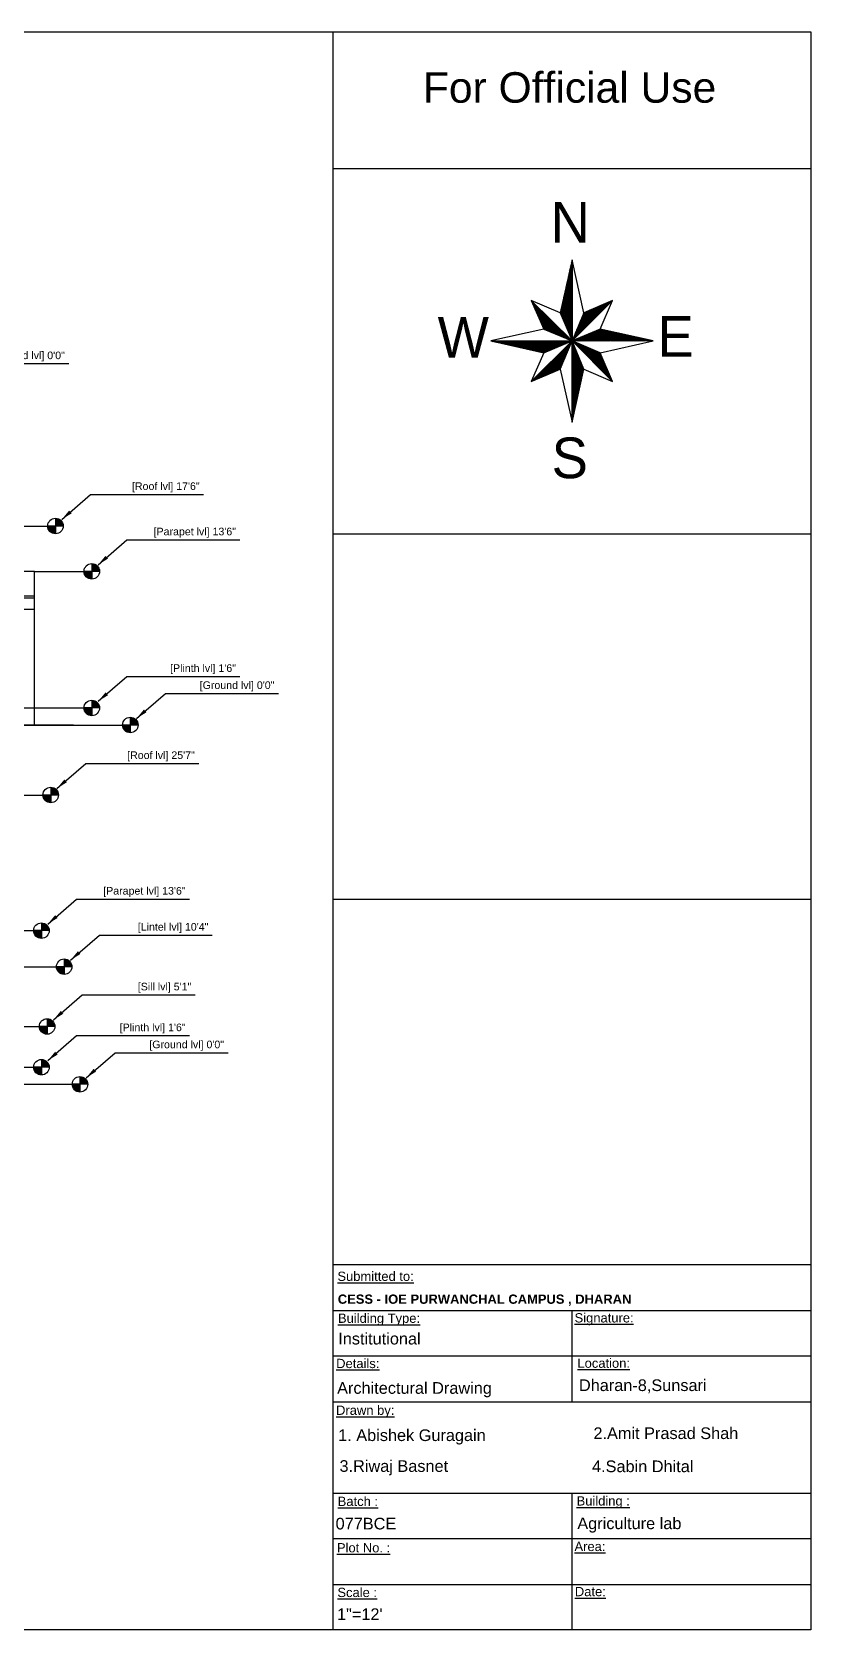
# Model space of a CAD drawing. Header units: inches. Extents: x -6800 to 96653, y -25814 to 17379.
# Drawn here: x 78272 to 79093, y -6920 to -5235 of the extents above; entities that cross this region are included whole.
import ezdxf

# ---------------------------------------------------------------- set-up
doc = ezdxf.new("R2010")
doc.units = ezdxf.units.IN
doc.header["$MEASUREMENT"] = 0
doc.layers.add('0 @ 1', color=7, linetype='Continuous')
for name, color, linetype, lineweight in [('Column', 101, 'Continuous', 30), ('ele front', 30, 'Continuous', 30), ('Ground level', 210, 'Continuous', 35), ('Page Format', 7, 'Continuous', 25)]:
    doc.layers.add(name, color=color, linetype=linetype, lineweight=lineweight)
doc.styles.add('GOTHICE', font='gothice')
doc.styles.get("Standard").update_dxf_attribs({"font": 'arial.ttf'})
doc.dimstyles.get("Standard").update_dxf_attribs({"dimtxt": 7, "dimasz": 4, "dimexe": 2, "dimexo": 2, "dimgap": 2, "dimtad": 1, "dimdec": 0, "dimzin": 0, "dimdsep": 46, "dimlunit": 4, "dimtxsty": 'Standard', "dimblk": 'ARCHTICK', "dimcen": 0.25, "dimclrd": 256, "dimclre": 256, "dimclrt": 256, "dimadec": 0, "dimazin": 0, "dimtfac": 1, "dimtdec": 0, "dimtofl": 0, "dimtmove": 0, "dimatfit": 3, "dimfxl": 1, "dimfxlon": 1, "dimtolj": 1, "dimtzin": 0, "dimlwd": -1, "dimlwe": -1, "dimarcsym": 1})

# ---------------------------------------------------------------- blocks, each defined once
blk = doc.blocks.new('*X360')
at = {"color": 0}
for p, q in [((15.32, 10.228), (16.001, 10.909)), ((15.332, 10.259), (15.97, 10.896)), ((15.345, 10.289), (15.939, 10.883)), ((15.357, 10.319), (15.908, 10.87)), ((15.37, 10.349), (15.877, 10.857)), ((15.382, 10.379), (15.846, 10.843)), ((15.395, 10.409), (15.815, 10.83)), ((15.407, 10.44), (15.784, 10.817)), ((15.42, 10.47), (15.754, 10.804)), ((15.432, 10.5), (15.723, 10.791)), ((15.445, 10.53), (15.692, 10.777)), ((15.457, 10.56), (15.661, 10.764)), ((15.47, 10.591), (15.63, 10.751)), ((15.482, 10.621), (15.599, 10.738)), ((15.495, 10.651), (15.568, 10.725)), ((15.507, 10.681), (15.537, 10.711))]:
    blk.add_line(p, q, dxfattribs=at)
blk = doc.blocks.new('*X359')
at = {"color": 0}
for p, q in [((15.325, 10.217), (15.333, 10.224)), ((15.343, 10.217), (15.363, 10.237)), ((15.361, 10.217), (15.393, 10.249)), ((15.378, 10.217), (15.424, 10.262)), ((15.396, 10.217), (15.454, 10.274)), ((15.414, 10.217), (15.484, 10.287)), ((15.432, 10.217), (15.514, 10.299)), ((15.449, 10.217), (15.544, 10.312)), ((15.467, 10.217), (15.574, 10.324)), ((15.485, 10.217), (15.605, 10.337)), ((15.502, 10.217), (15.635, 10.349)), ((15.52, 10.217), (15.665, 10.362)), ((15.538, 10.217), (15.695, 10.374)), ((15.555, 10.217), (15.725, 10.387)), ((15.573, 10.217), (15.756, 10.399)), ((15.591, 10.217), (15.786, 10.412)), ((15.608, 10.217), (15.808, 10.416)), ((15.626, 10.217), (15.822, 10.413)), ((15.644, 10.217), (15.837, 10.41)), ((15.661, 10.217), (15.851, 10.406)), ((15.679, 10.217), (15.866, 10.403)), ((15.697, 10.217), (15.88, 10.4)), ((15.714, 10.217), (15.895, 10.397)), ((15.732, 10.217), (15.909, 10.394)), ((15.75, 10.217), (15.924, 10.39)), ((15.767, 10.217), (15.938, 10.387)), ((15.785, 10.217), (15.952, 10.384)), ((15.803, 10.217), (15.967, 10.381)), ((15.82, 10.217), (15.981, 10.378)), ((15.838, 10.217), (15.996, 10.374)), ((15.856, 10.217), (16.01, 10.371)), ((15.873, 10.217), (16.025, 10.368)), ((15.891, 10.217), (16.039, 10.365)), ((15.909, 10.217), (16.054, 10.362)), ((15.926, 10.217), (16.068, 10.358)), ((15.944, 10.217), (16.083, 10.355)), ((15.962, 10.217), (16.097, 10.352)), ((15.98, 10.217), (16.112, 10.349)), ((15.997, 10.217), (16.126, 10.346)), ((16.015, 10.217), (16.141, 10.342)), ((16.033, 10.217), (16.155, 10.339)), ((16.05, 10.217), (16.17, 10.336)), ((16.068, 10.217), (16.184, 10.333)), ((16.086, 10.217), (16.198, 10.329)), ((16.103, 10.217), (16.213, 10.326)), ((16.121, 10.217), (16.227, 10.323)), ((16.139, 10.217), (16.242, 10.32)), ((16.156, 10.217), (16.256, 10.317)), ((16.174, 10.217), (16.271, 10.313)), ((16.192, 10.217), (16.285, 10.31)), ((16.209, 10.217), (16.3, 10.307)), ((16.227, 10.217), (16.314, 10.304)), ((16.245, 10.217), (16.329, 10.301)), ((16.262, 10.217), (16.343, 10.297)), ((16.28, 10.217), (16.358, 10.294)), ((16.298, 10.217), (16.372, 10.291)), ((16.315, 10.217), (16.387, 10.288)), ((16.333, 10.217), (16.401, 10.285)), ((16.351, 10.217), (16.415, 10.281)), ((16.368, 10.217), (16.43, 10.278)), ((16.386, 10.217), (16.444, 10.275)), ((16.404, 10.217), (16.459, 10.272)), ((16.421, 10.217), (16.473, 10.269)), ((16.439, 10.217), (16.488, 10.265)), ((16.457, 10.217), (16.502, 10.262)), ((16.474, 10.217), (16.517, 10.259)), ((16.492, 10.217), (16.531, 10.256)), ((16.51, 10.217), (16.546, 10.252)), ((16.528, 10.217), (16.56, 10.249)), ((16.545, 10.217), (16.575, 10.246)), ((16.563, 10.217), (16.589, 10.243)), ((16.581, 10.217), (16.604, 10.24)), ((16.598, 10.217), (16.618, 10.236)), ((16.616, 10.217), (16.633, 10.233)), ((16.634, 10.217), (16.647, 10.23)), ((16.651, 10.217), (16.661, 10.227)), ((16.669, 10.217), (16.676, 10.224)), ((16.687, 10.217), (16.69, 10.22)), ((16.704, 10.217), (16.705, 10.217))]:
    blk.add_line(p, q, dxfattribs=at)
blk = doc.blocks.new('*X358')
at = {"color": 0}
for p, q in [((15.32, 10.211), (15.322, 10.213)), ((15.329, 10.202), (15.335, 10.208)), ((15.338, 10.194), (15.347, 10.203)), ((15.347, 10.185), (15.36, 10.198)), ((15.355, 10.176), (15.372, 10.193)), ((15.364, 10.167), (15.385, 10.188)), ((15.373, 10.158), (15.397, 10.182)), ((15.382, 10.149), (15.41, 10.177)), ((15.391, 10.141), (15.422, 10.172)), ((15.4, 10.132), (15.435, 10.167)), ((15.408, 10.123), (15.447, 10.162)), ((15.417, 10.114), (15.46, 10.156)), ((15.426, 10.105), (15.472, 10.151)), ((15.435, 10.096), (15.485, 10.146)), ((15.444, 10.087), (15.497, 10.141)), ((15.453, 10.079), (15.51, 10.136)), ((15.461, 10.07), (15.522, 10.131)), ((15.47, 10.061), (15.535, 10.125)), ((15.479, 10.052), (15.547, 10.12)), ((15.488, 10.043), (15.56, 10.115)), ((15.497, 10.034), (15.572, 10.11)), ((15.506, 10.026), (15.585, 10.105)), ((15.515, 10.017), (15.597, 10.1)), ((15.523, 10.008), (15.61, 10.094)), ((15.532, 9.999), (15.622, 10.089)), ((15.541, 9.99), (15.635, 10.084)), ((15.55, 9.981), (15.647, 10.079)), ((15.559, 9.973), (15.66, 10.074)), ((15.568, 9.964), (15.672, 10.068)), ((15.576, 9.955), (15.685, 10.063)), ((15.585, 9.946), (15.697, 10.058)), ((15.594, 9.937), (15.71, 10.053)), ((15.603, 9.928), (15.722, 10.048)), ((15.612, 9.92), (15.735, 10.043)), ((15.621, 9.911), (15.747, 10.037)), ((15.629, 9.902), (15.76, 10.032)), ((15.638, 9.893), (15.772, 10.027)), ((15.647, 9.884), (15.785, 10.022)), ((15.656, 9.875), (15.797, 10.017)), ((15.665, 9.867), (15.804, 10.006)), ((15.674, 9.858), (15.81, 9.994)), ((15.682, 9.849), (15.815, 9.981)), ((15.691, 9.84), (15.82, 9.969)), ((15.7, 9.831), (15.826, 9.957)), ((15.709, 9.822), (15.831, 9.944)), ((15.718, 9.813), (15.836, 9.932)), ((15.727, 9.805), (15.841, 9.919)), ((15.735, 9.796), (15.847, 9.907)), ((15.744, 9.787), (15.852, 9.895)), ((15.753, 9.778), (15.857, 9.882)), ((15.762, 9.769), (15.863, 9.87)), ((15.771, 9.76), (15.868, 9.857)), ((15.78, 9.752), (15.873, 9.845)), ((15.789, 9.743), (15.878, 9.833)), ((15.797, 9.734), (15.884, 9.82)), ((15.806, 9.725), (15.889, 9.808)), ((15.815, 9.716), (15.894, 9.796)), ((15.824, 9.707), (15.9, 9.783)), ((15.833, 9.699), (15.905, 9.771)), ((15.842, 9.69), (15.91, 9.758)), ((15.85, 9.681), (15.916, 9.746)), ((15.859, 9.672), (15.921, 9.734)), ((15.868, 9.663), (15.926, 9.721)), ((15.877, 9.654), (15.931, 9.709)), ((15.886, 9.646), (15.937, 9.696)), ((15.895, 9.637), (15.942, 9.684)), ((15.903, 9.628), (15.947, 9.672)), ((15.912, 9.619), (15.953, 9.659)), ((15.921, 9.61), (15.958, 9.647)), ((15.93, 9.601), (15.963, 9.635)), ((15.939, 9.592), (15.968, 9.622)), ((15.948, 9.584), (15.974, 9.61)), ((15.956, 9.575), (15.979, 9.597)), ((15.965, 9.566), (15.984, 9.585)), ((15.974, 9.557), (15.99, 9.573)), ((15.983, 9.548), (15.995, 9.56)), ((15.992, 9.539), (16, 9.548)), ((16.001, 9.531), (16.006, 9.535)), ((16.009, 9.522), (16.011, 9.523))]:
    blk.add_line(p, q, dxfattribs=at)
blk = doc.blocks.new('*X357')
at = {"color": 0}
for p, q in [((15.315, 10.206), (15.318, 10.209)), ((15.315, 10.188), (15.323, 10.196)), ((15.315, 10.17), (15.328, 10.184)), ((15.315, 10.153), (15.333, 10.171)), ((15.315, 10.135), (15.339, 10.159)), ((15.315, 10.117), (15.344, 10.146)), ((15.315, 10.1), (15.349, 10.134)), ((15.315, 10.082), (15.354, 10.121)), ((15.315, 10.064), (15.359, 10.109)), ((15.315, 10.047), (15.364, 10.096)), ((15.315, 10.029), (15.37, 10.084)), ((15.315, 10.011), (15.375, 10.071)), ((15.315, 9.994), (15.38, 10.059)), ((15.315, 9.976), (15.385, 10.046)), ((15.315, 9.958), (15.39, 10.034)), ((15.315, 9.941), (15.395, 10.021)), ((15.315, 9.923), (15.401, 10.009)), ((15.315, 9.905), (15.406, 9.996)), ((15.315, 9.888), (15.411, 9.984)), ((15.315, 9.87), (15.416, 9.971)), ((15.315, 9.852), (15.421, 9.959)), ((15.315, 9.835), (15.427, 9.946)), ((15.315, 9.817), (15.432, 9.934)), ((15.315, 9.799), (15.437, 9.921)), ((15.315, 9.782), (15.442, 9.909)), ((15.315, 9.764), (15.447, 9.896)), ((15.315, 9.746), (15.452, 9.884)), ((15.315, 9.729), (15.458, 9.871)), ((15.315, 9.711), (15.463, 9.859)), ((15.315, 9.693), (15.468, 9.846)), ((15.315, 9.676), (15.473, 9.834)), ((15.315, 9.658), (15.478, 9.821)), ((15.315, 9.64), (15.484, 9.809)), ((15.315, 9.622), (15.489, 9.796)), ((15.315, 9.605), (15.494, 9.784)), ((15.315, 9.587), (15.499, 9.771)), ((15.315, 9.569), (15.504, 9.759)), ((15.315, 9.552), (15.509, 9.746)), ((15.315, 9.534), (15.515, 9.734)), ((15.315, 9.516), (15.512, 9.714)), ((15.315, 9.499), (15.507, 9.691)), ((15.315, 9.481), (15.502, 9.668)), ((15.315, 9.463), (15.497, 9.646)), ((15.315, 9.446), (15.492, 9.623)), ((15.315, 9.428), (15.487, 9.6)), ((15.315, 9.41), (15.482, 9.577)), ((15.315, 9.393), (15.477, 9.555)), ((15.315, 9.375), (15.472, 9.532)), ((15.315, 9.357), (15.467, 9.509)), ((15.315, 9.34), (15.462, 9.487)), ((15.315, 9.322), (15.457, 9.464)), ((15.315, 9.304), (15.452, 9.441)), ((15.315, 9.287), (15.447, 9.418)), ((15.315, 9.269), (15.442, 9.396)), ((15.315, 9.251), (15.436, 9.373)), ((15.315, 9.234), (15.431, 9.35)), ((15.315, 9.216), (15.426, 9.328)), ((15.315, 9.198), (15.421, 9.305)), ((15.315, 9.181), (15.416, 9.282)), ((15.315, 9.163), (15.411, 9.259)), ((15.315, 9.145), (15.406, 9.237)), ((15.315, 9.128), (15.401, 9.214)), ((15.315, 9.11), (15.396, 9.191)), ((15.315, 9.092), (15.391, 9.169)), ((15.315, 9.074), (15.386, 9.146)), ((15.315, 9.057), (15.381, 9.123)), ((15.315, 9.039), (15.376, 9.1)), ((15.315, 9.021), (15.371, 9.078)), ((15.315, 9.004), (15.366, 9.055)), ((15.315, 8.986), (15.361, 9.032)), ((15.315, 8.968), (15.356, 9.01)), ((15.315, 8.951), (15.351, 8.987)), ((15.315, 8.933), (15.346, 8.964)), ((15.315, 8.915), (15.341, 8.941)), ((15.315, 8.898), (15.336, 8.919)), ((15.315, 8.88), (15.331, 8.896)), ((15.315, 8.862), (15.326, 8.873)), ((15.315, 8.845), (15.321, 8.851)), ((15.315, 8.827), (15.316, 8.828))]:
    blk.add_line(p, q, dxfattribs=at)
blk = doc.blocks.new('*X356')
at = {"color": 0}
for p, q in [((14.635, 9.527), (15.307, 10.198)), ((14.666, 9.54), (15.295, 10.168)), ((14.697, 9.553), (15.282, 10.138)), ((14.728, 9.566), (15.27, 10.108)), ((14.759, 9.579), (15.257, 10.078)), ((14.79, 9.593), (15.245, 10.047)), ((14.821, 9.606), (15.232, 10.017)), ((14.852, 9.619), (15.22, 9.987)), ((14.882, 9.632), (15.207, 9.957)), ((14.913, 9.645), (15.195, 9.927)), ((14.944, 9.659), (15.182, 9.896)), ((14.975, 9.672), (15.17, 9.866)), ((15.006, 9.685), (15.157, 9.836)), ((15.037, 9.698), (15.145, 9.806)), ((15.068, 9.711), (15.132, 9.776)), ((15.099, 9.725), (15.12, 9.746))]:
    blk.add_line(p, q, dxfattribs=at)
blk = doc.blocks.new('*X355')
at = {"color": 0}
for p, q in [((13.928, 10.215), (13.929, 10.217)), ((13.942, 10.212), (13.947, 10.217)), ((13.957, 10.209), (13.964, 10.217)), ((13.971, 10.206), (13.982, 10.217)), ((13.985, 10.202), (14, 10.217)), ((14, 10.199), (14.017, 10.217)), ((14.014, 10.196), (14.035, 10.217)), ((14.029, 10.193), (14.053, 10.217)), ((14.043, 10.19), (14.07, 10.217)), ((14.058, 10.186), (14.088, 10.217)), ((14.072, 10.183), (14.106, 10.217)), ((14.087, 10.18), (14.123, 10.217)), ((14.101, 10.177), (14.141, 10.217)), ((14.116, 10.174), (14.159, 10.217)), ((14.13, 10.17), (14.176, 10.217)), ((14.145, 10.167), (14.194, 10.217)), ((14.159, 10.164), (14.212, 10.217)), ((14.174, 10.161), (14.229, 10.217)), ((14.188, 10.158), (14.247, 10.217)), ((14.203, 10.154), (14.265, 10.217)), ((14.217, 10.151), (14.282, 10.217)), ((14.231, 10.148), (14.3, 10.217)), ((14.246, 10.145), (14.318, 10.217)), ((14.26, 10.142), (14.335, 10.217)), ((14.275, 10.138), (14.353, 10.217)), ((14.289, 10.135), (14.371, 10.217)), ((14.304, 10.132), (14.389, 10.217)), ((14.318, 10.129), (14.406, 10.217)), ((14.333, 10.125), (14.424, 10.217)), ((14.347, 10.122), (14.442, 10.217)), ((14.362, 10.119), (14.459, 10.217)), ((14.376, 10.116), (14.477, 10.217)), ((14.391, 10.113), (14.495, 10.217)), ((14.405, 10.109), (14.512, 10.217)), ((14.42, 10.106), (14.53, 10.217)), ((14.434, 10.103), (14.548, 10.217)), ((14.449, 10.1), (14.565, 10.217)), ((14.463, 10.097), (14.583, 10.217)), ((14.477, 10.093), (14.601, 10.217)), ((14.492, 10.09), (14.618, 10.217)), ((14.506, 10.087), (14.636, 10.217)), ((14.521, 10.084), (14.654, 10.217)), ((14.535, 10.081), (14.671, 10.217)), ((14.55, 10.077), (14.689, 10.217)), ((14.564, 10.074), (14.707, 10.217)), ((14.579, 10.071), (14.724, 10.217)), ((14.593, 10.068), (14.742, 10.217)), ((14.608, 10.065), (14.76, 10.217)), ((14.622, 10.061), (14.777, 10.217)), ((14.637, 10.058), (14.795, 10.217)), ((14.651, 10.055), (14.813, 10.217)), ((14.666, 10.052), (14.83, 10.217)), ((14.68, 10.048), (14.848, 10.217)), ((14.694, 10.045), (14.866, 10.217)), ((14.709, 10.042), (14.883, 10.217)), ((14.723, 10.039), (14.901, 10.217)), ((14.738, 10.036), (14.919, 10.217)), ((14.752, 10.032), (14.937, 10.217)), ((14.767, 10.029), (14.954, 10.217)), ((14.781, 10.026), (14.972, 10.217)), ((14.796, 10.023), (14.99, 10.217)), ((14.81, 10.02), (15.007, 10.217)), ((14.825, 10.016), (15.025, 10.217)), ((14.85, 10.024), (15.043, 10.217)), ((14.88, 10.037), (15.06, 10.217)), ((14.911, 10.049), (15.078, 10.217)), ((14.941, 10.062), (15.096, 10.217)), ((14.971, 10.074), (15.113, 10.217)), ((15.001, 10.087), (15.131, 10.217)), ((15.031, 10.099), (15.149, 10.217)), ((15.061, 10.112), (15.166, 10.217)), ((15.092, 10.124), (15.184, 10.217)), ((15.122, 10.137), (15.202, 10.217)), ((15.152, 10.149), (15.219, 10.217)), ((15.182, 10.162), (15.237, 10.217)), ((15.212, 10.174), (15.255, 10.217)), ((15.243, 10.187), (15.272, 10.217)), ((15.273, 10.199), (15.29, 10.217)), ((15.303, 10.212), (15.308, 10.217))]:
    blk.add_line(p, q, dxfattribs=at)
blk = doc.blocks.new('*X354')
at = {"color": 0}
for p, q in [((14.62, 10.907), (14.622, 10.909)), ((14.625, 10.895), (14.631, 10.901)), ((14.63, 10.883), (14.639, 10.892)), ((14.636, 10.87), (14.648, 10.883)), ((14.641, 10.858), (14.657, 10.874)), ((14.646, 10.845), (14.666, 10.865)), ((14.651, 10.833), (14.675, 10.856)), ((14.657, 10.821), (14.684, 10.848)), ((14.662, 10.808), (14.693, 10.839)), ((14.667, 10.796), (14.701, 10.83)), ((14.673, 10.784), (14.71, 10.821)), ((14.678, 10.771), (14.719, 10.812)), ((14.683, 10.759), (14.728, 10.803)), ((14.689, 10.746), (14.737, 10.795)), ((14.694, 10.734), (14.746, 10.786)), ((14.699, 10.722), (14.754, 10.777)), ((14.704, 10.709), (14.763, 10.768)), ((14.71, 10.697), (14.772, 10.759)), ((14.715, 10.685), (14.781, 10.75)), ((14.72, 10.672), (14.79, 10.742)), ((14.726, 10.66), (14.799, 10.733)), ((14.731, 10.647), (14.807, 10.724)), ((14.736, 10.635), (14.816, 10.715)), ((14.741, 10.623), (14.825, 10.706)), ((14.747, 10.61), (14.834, 10.697)), ((14.752, 10.598), (14.843, 10.689)), ((14.757, 10.585), (14.852, 10.68)), ((14.763, 10.573), (14.86, 10.671)), ((14.768, 10.561), (14.869, 10.662)), ((14.773, 10.548), (14.878, 10.653)), ((14.779, 10.536), (14.887, 10.644)), ((14.784, 10.524), (14.896, 10.635)), ((14.789, 10.511), (14.905, 10.627)), ((14.794, 10.499), (14.913, 10.618)), ((14.8, 10.486), (14.922, 10.609)), ((14.805, 10.474), (14.931, 10.6)), ((14.81, 10.462), (14.94, 10.591)), ((14.816, 10.449), (14.949, 10.582)), ((14.821, 10.437), (14.958, 10.574)), ((14.826, 10.424), (14.967, 10.565)), ((14.835, 10.415), (14.975, 10.556)), ((14.847, 10.41), (14.984, 10.547)), ((14.86, 10.405), (14.993, 10.538)), ((14.872, 10.4), (15.002, 10.529)), ((14.885, 10.395), (15.011, 10.521)), ((14.897, 10.389), (15.02, 10.512)), ((14.91, 10.384), (15.028, 10.503)), ((14.922, 10.379), (15.037, 10.494)), ((14.935, 10.374), (15.046, 10.485)), ((14.947, 10.369), (15.055, 10.476)), ((14.96, 10.364), (15.064, 10.468)), ((14.972, 10.358), (15.073, 10.459)), ((14.985, 10.353), (15.081, 10.45)), ((14.997, 10.348), (15.09, 10.441)), ((15.01, 10.343), (15.099, 10.432)), ((15.022, 10.338), (15.108, 10.423)), ((15.035, 10.333), (15.117, 10.415)), ((15.047, 10.327), (15.126, 10.406)), ((15.06, 10.322), (15.134, 10.397)), ((15.072, 10.317), (15.143, 10.388)), ((15.085, 10.312), (15.152, 10.379)), ((15.097, 10.307), (15.161, 10.37)), ((15.11, 10.301), (15.17, 10.361)), ((15.122, 10.296), (15.179, 10.353)), ((15.135, 10.291), (15.187, 10.344)), ((15.147, 10.286), (15.196, 10.335)), ((15.16, 10.281), (15.205, 10.326)), ((15.172, 10.276), (15.214, 10.317)), ((15.185, 10.27), (15.223, 10.308)), ((15.197, 10.265), (15.232, 10.3)), ((15.21, 10.26), (15.241, 10.291)), ((15.222, 10.255), (15.249, 10.282)), ((15.235, 10.25), (15.258, 10.273)), ((15.247, 10.245), (15.267, 10.264)), ((15.26, 10.239), (15.276, 10.255)), ((15.272, 10.234), (15.285, 10.247)), ((15.285, 10.229), (15.294, 10.238)), ((15.297, 10.224), (15.302, 10.229)), ((15.31, 10.219), (15.311, 10.22))]:
    blk.add_line(p, q, dxfattribs=at)
blk = doc.blocks.new('*X353')
at = {"color": 0}
for p, q in [((15.298, 11.532), (15.315, 11.549)), ((15.303, 11.555), (15.315, 11.567)), ((15.308, 11.578), (15.315, 11.585)), ((15.313, 11.6), (15.315, 11.602)), ((15.217, 11.169), (15.315, 11.266)), ((15.222, 11.192), (15.315, 11.284)), ((15.227, 11.214), (15.315, 11.302)), ((15.232, 11.237), (15.315, 11.32)), ((15.237, 11.26), (15.315, 11.337)), ((15.242, 11.282), (15.315, 11.355)), ((15.247, 11.305), (15.315, 11.373)), ((15.252, 11.328), (15.315, 11.39)), ((15.257, 11.351), (15.315, 11.408)), ((15.262, 11.373), (15.315, 11.426)), ((15.267, 11.396), (15.315, 11.443)), ((15.272, 11.419), (15.315, 11.461)), ((15.277, 11.441), (15.315, 11.479)), ((15.282, 11.464), (15.315, 11.496)), ((15.287, 11.487), (15.315, 11.514)), ((15.293, 11.51), (15.315, 11.532)), ((15.136, 10.805), (15.315, 10.984)), ((15.141, 10.828), (15.315, 11.001)), ((15.146, 10.851), (15.315, 11.019)), ((15.152, 10.874), (15.315, 11.037)), ((15.157, 10.896), (15.315, 11.054)), ((15.162, 10.919), (15.315, 11.072)), ((15.167, 10.942), (15.315, 11.09)), ((15.172, 10.964), (15.315, 11.107)), ((15.177, 10.987), (15.315, 11.125)), ((15.182, 11.01), (15.315, 11.143)), ((15.187, 11.033), (15.315, 11.16)), ((15.192, 11.055), (15.315, 11.178)), ((15.197, 11.078), (15.315, 11.196)), ((15.202, 11.101), (15.315, 11.213)), ((15.207, 11.123), (15.315, 11.231)), ((15.212, 11.146), (15.315, 11.249)), ((15.116, 10.715), (15.315, 10.913)), ((15.116, 10.696), (15.315, 10.895)), ((15.121, 10.737), (15.315, 10.931)), ((15.121, 10.684), (15.315, 10.878)), ((15.126, 10.76), (15.315, 10.948)), ((15.126, 10.671), (15.315, 10.86)), ((15.131, 10.783), (15.315, 10.966)), ((15.131, 10.659), (15.315, 10.842)), ((15.137, 10.646), (15.315, 10.825)), ((15.142, 10.634), (15.315, 10.807)), ((15.147, 10.621), (15.315, 10.789)), ((15.152, 10.609), (15.315, 10.772)), ((15.157, 10.596), (15.315, 10.754)), ((15.163, 10.584), (15.315, 10.736)), ((15.168, 10.571), (15.315, 10.718)), ((15.173, 10.559), (15.315, 10.701)), ((15.178, 10.546), (15.315, 10.683)), ((15.183, 10.534), (15.315, 10.665)), ((15.188, 10.521), (15.315, 10.648)), ((15.194, 10.509), (15.315, 10.63)), ((15.199, 10.496), (15.315, 10.612)), ((15.204, 10.484), (15.315, 10.595)), ((15.209, 10.471), (15.315, 10.577)), ((15.214, 10.459), (15.315, 10.559)), ((15.219, 10.446), (15.315, 10.542)), ((15.225, 10.434), (15.315, 10.524)), ((15.23, 10.421), (15.315, 10.506)), ((15.235, 10.409), (15.315, 10.489)), ((15.24, 10.396), (15.315, 10.471)), ((15.245, 10.384), (15.315, 10.453)), ((15.251, 10.371), (15.315, 10.436)), ((15.256, 10.359), (15.315, 10.418)), ((15.261, 10.346), (15.315, 10.4)), ((15.266, 10.334), (15.315, 10.383)), ((15.271, 10.321), (15.315, 10.365)), ((15.276, 10.309), (15.315, 10.347)), ((15.282, 10.296), (15.315, 10.33)), ((15.287, 10.284), (15.315, 10.312)), ((15.292, 10.271), (15.315, 10.294)), ((15.297, 10.259), (15.315, 10.277)), ((15.302, 10.246), (15.315, 10.259)), ((15.307, 10.234), (15.315, 10.241)), ((15.313, 10.221), (15.315, 10.224))]:
    blk.add_line(p, q, dxfattribs=at)
blk = doc.blocks.new('_ArchTick')
at = {"color": 0, "linetype": 'ByBlock', "const_width": 0.15}
blk.add_lwpolyline([(-0.5, -0.5), (0.5, 0.5)], dxfattribs=at)

msp = doc.modelspace()

# ---------------------------------------------------------------- hatches: boundary and pattern name
at = {"ltscale": 10, "transparency": 33554687}
h = msp.add_hatch(color=0, dxfattribs=at)
h.dxf.hatch_style = 1
h.paths.add_polyline_path([(78296.5, -5747.8), (78296.5, -5756), (78304.7, -5756, 0.414214)])
h.paths.add_polyline_path([(78296.5, -5756), (78288.3, -5756, 0.414214), (78296.5, -5764.2)])
h = msp.add_hatch(color=0, dxfattribs=at)
h.dxf.hatch_style = 1
h.paths.add_polyline_path([(78334.8, -5795.6), (78334.8, -5803.8), (78343, -5803.8, 0.414214)])
h.paths.add_polyline_path([(78334.8, -5803.8), (78326.6, -5803.8, 0.414214), (78334.8, -5812)])
h = msp.add_hatch(color=0, dxfattribs=at)
h.dxf.hatch_style = 1
h.paths.add_polyline_path([(78334.8, -5939.6), (78334.8, -5947.8), (78343, -5947.8, 0.414214)])
h.paths.add_polyline_path([(78334.8, -5947.8), (78326.6, -5947.8, 0.414214), (78334.8, -5956)])
h = msp.add_hatch(color=0, dxfattribs=at)
h.dxf.hatch_style = 1
h.paths.add_polyline_path([(78375.4, -5957.6), (78375.4, -5965.8), (78383.6, -5965.8, 0.414214)])
h.paths.add_polyline_path([(78375.4, -5965.8), (78367.2, -5965.8, 0.414214), (78375.4, -5974)])
h = msp.add_hatch(color=0, dxfattribs=at)
h.dxf.hatch_style = 1
h.paths.add_polyline_path([(78291.5, -6031.4), (78291.5, -6039.6), (78299.7, -6039.6, 0.414214)])
h.paths.add_polyline_path([(78291.5, -6039.6), (78283.3, -6039.6, 0.414214), (78291.5, -6047.7)])
h = msp.add_hatch(color=0, dxfattribs=at)
h.dxf.hatch_style = 1
h.paths.add_polyline_path([(78281.7, -6174.4), (78281.7, -6182.6), (78289.9, -6182.6, 0.414214)])
h.paths.add_polyline_path([(78281.7, -6182.6), (78273.5, -6182.6, 0.414214), (78281.7, -6190.7)])
h = msp.add_hatch(color=0, dxfattribs=at)
h.dxf.hatch_style = 1
h.paths.add_polyline_path([(78305.7, -6212.4), (78305.7, -6220.6), (78313.9, -6220.6, 0.414214)])
h.paths.add_polyline_path([(78305.7, -6220.6), (78297.5, -6220.6, 0.414214), (78305.7, -6228.7)])
h = msp.add_hatch(color=0, dxfattribs=at)
h.dxf.hatch_style = 1
h.paths.add_polyline_path([(78287.7, -6275.4), (78287.7, -6283.6), (78295.9, -6283.6, 0.414214)])
h.paths.add_polyline_path([(78287.7, -6283.6), (78279.5, -6283.6, 0.414214), (78287.7, -6291.7)])
h = msp.add_hatch(color=0, dxfattribs=at)
h.dxf.hatch_style = 1
h.paths.add_polyline_path([(78281.7, -6318.4), (78281.7, -6326.6), (78289.9, -6326.6, 0.414214)])
h.paths.add_polyline_path([(78281.7, -6326.6), (78273.5, -6326.6, 0.414214), (78281.7, -6334.7)])
h = msp.add_hatch(color=0, dxfattribs=at)
h.dxf.hatch_style = 1
h.paths.add_polyline_path([(78322.3, -6336.4), (78322.3, -6344.6), (78330.5, -6344.6, 0.414214)])
h.paths.add_polyline_path([(78322.3, -6344.6), (78314.1, -6344.6, 0.414214), (78322.3, -6352.7)])

# ---------------------------------------------------------------- linework, layer by layer
at = {"transparency": 33554651}
for p, q in [((76716.9, -5235.1), (79092.9, -5235.1)), ((78588.9, -5235.1), (78588.9, -5379.1)), ((79092.9, -5235.1), (79092.9, -6919.9)), ((78588.9, -5379.1), (79092.9, -5379.1)), ((78588.9, -5379.1), (78588.9, -6919.9)), ((78588.9, -5764.3), (79092.9, -5764.3)), ((78588.9, -6149.5), (79092.9, -6149.5)), ((78588.9, -6534.7), (79092.9, -6534.7)), ((78588.9, -6582.9), (79092.9, -6582.9)), ((78840.9, -6582.9), (78840.9, -6679.2)), ((78588.9, -6631), (79092.9, -6631)), ((78588.9, -6679.2), (79092.9, -6679.2)), ((78588.9, -6775.5), (79092.9, -6775.5)), ((78840.9, -6775.5), (78840.9, -6919.9)), ((78588.9, -6823.6), (79092.9, -6823.6)), ((78588.9, -6871.8), (79092.9, -6871.8)), ((79092.9, -6919.9), (76716.9, -6919.9))]:
    msp.add_line(p, q, dxfattribs=at)
at = {"transparency": 33554687}
for p, q in [((78841, -5475.5), (78828.6, -5531.1)), ((78853.3, -5531.1), (78841, -5475.5)), ((78841, -5475.5), (78841, -5560.9)), ((78798.1, -5518.1), (78811.2, -5548.6)), ((78828.6, -5531.1), (78798.1, -5518.1)), ((78798.1, -5518.1), (78841, -5560.9)), ((78883.8, -5518.1), (78841, -5560.9)), ((78883.8, -5518.1), (78853.3, -5531.1)), ((78870.8, -5548.6), (78883.8, -5518.1)), ((78828.6, -5531.1), (78841, -5560.9)), ((78853.3, -5531.1), (78841, -5560.9)), ((78811.2, -5548.6), (78755.5, -5560.9)), ((78811.2, -5548.6), (78841, -5560.9)), ((78870.8, -5548.6), (78841, -5560.9)), ((78926.4, -5560.9), (78870.8, -5548.6)), ((78755.5, -5560.9), (78811.2, -5573.3)), ((78755.5, -5560.9), (78841, -5560.9)), ((78798.1, -5603.8), (78841, -5560.9)), ((78811.2, -5573.3), (78798.1, -5603.8)), ((78811.2, -5573.3), (78841, -5560.9)), ((78828.6, -5590.7), (78841, -5560.9)), ((78926.4, -5560.9), (78841, -5560.9)), ((78870.8, -5573.3), (78841, -5560.9)), ((78883.8, -5603.8), (78841, -5560.9)), ((78853.3, -5590.7), (78841, -5560.9)), ((78841, -5646.4), (78841, -5560.9)), ((78870.8, -5573.3), (78926.4, -5560.9)), ((78883.8, -5603.8), (78870.8, -5573.3)), ((78798.1, -5603.8), (78828.6, -5590.7)), ((78828.6, -5590.7), (78841, -5646.4)), ((78841, -5646.4), (78853.3, -5590.7)), ((78853.3, -5590.7), (78883.8, -5603.8))]:
    msp.add_line(p, q, dxfattribs=at)
at = {"ltscale": 10, "transparency": 33554687}
for p, q in [((78236, -5756), (78288.3, -5756)), ((78304.7, -5756), (78288.3, -5756)), ((78296.5, -5747.8), (78296.5, -5764.2)), ((78334.8, -5795.6), (78334.8, -5812)), ((78274.3, -5803.8), (78326.6, -5803.8)), ((78343, -5803.8), (78326.6, -5803.8)), ((78334.8, -5939.6), (78334.8, -5956)), ((78274.3, -5947.8), (78326.6, -5947.8)), ((78343, -5947.8), (78326.6, -5947.8)), ((78375.4, -5957.6), (78375.4, -5974)), ((78314.9, -5965.8), (78367.2, -5965.8)), ((78383.6, -5965.8), (78367.2, -5965.8)), ((78291.5, -6031.4), (78291.5, -6047.7)), ((78231, -6039.6), (78283.3, -6039.6)), ((78299.7, -6039.6), (78283.3, -6039.6)), ((78221.2, -6182.6), (78273.5, -6182.6)), ((78289.9, -6182.6), (78273.5, -6182.6)), ((78281.7, -6174.4), (78281.7, -6190.7)), ((78305.7, -6212.4), (78305.7, -6228.7)), ((78245.2, -6220.6), (78297.5, -6220.6)), ((78313.9, -6220.6), (78297.5, -6220.6)), ((78227.2, -6283.6), (78279.5, -6283.6)), ((78295.9, -6283.6), (78279.5, -6283.6)), ((78287.7, -6275.4), (78287.7, -6291.7)), ((78221.2, -6326.6), (78273.5, -6326.6)), ((78289.9, -6326.6), (78273.5, -6326.6)), ((78281.7, -6318.4), (78281.7, -6334.7)), ((78261.8, -6344.6), (78314.1, -6344.6)), ((78330.5, -6344.6), (78314.1, -6344.6)), ((78322.3, -6336.4), (78322.3, -6352.7))]:
    msp.add_line(p, q, dxfattribs=at)
at = {"lineweight": 25, "transparency": 33554559}
msp.add_line((78226.3, -5965.8), (78274.3, -5965.8), dxfattribs=at)
at = {"ltscale": 10, "transparency": 33554687}
for centre in [(78296.5, -5756), (78334.8, -5803.8), (78334.8, -5947.8), (78375.4, -5965.8), (78291.5, -6039.6), (78281.7, -6182.6), (78305.7, -6220.6), (78287.7, -6283.6), (78281.7, -6326.6), (78322.3, -6344.6)]:
    msp.add_circle(centre, 8.17, dxfattribs=at)
at = {"layer": 'Column', "transparency": 33554687}
msp.add_line((78274.3, -5947.8), (78274.3, -5843.8), dxfattribs=at)
at = {"layer": 'ele front', "transparency": 33554687}
for p, q in [((78274.3, -5803.8), (78226.3, -5803.8)), ((78274.3, -5829.8), (78274.3, -5803.8)), ((78274.3, -5829.8), (78226.3, -5829.8)), ((78226.3, -5831.8), (78274.3, -5831.8)), ((78226.3, -5843.8), (78274.3, -5843.8)), ((78274.3, -5843.8), (78274.3, -5829.8)), ((78226.3, -5947.8), (78274.3, -5947.8)), ((78274.3, -5965.8), (78274.3, -5947.8))]:
    msp.add_line(p, q, dxfattribs=at)
at = {"layer": 'Ground level', "transparency": 33554651}
msp.add_line((77063.7, -5965.8), (78315.6, -5965.8), dxfattribs=at)

# ---------------------------------------------------------------- block references
at = {"transparency": 33554687, "xscale": 61.36234400379558, "yscale": 61.36234400379558, "zscale": 61.36234400379558}
for name in ['*X353', '*X354', '*X360', '*X359', '*X355', '*X356', '*X357', '*X358']:
    msp.add_blockref(name, (77901.2, -6187.9), dxfattribs=at)

# ---------------------------------------------------------------- texts
at = {"transparency": 33554687, "style": 'GOTHICE'}
for s, p in [('N', (78818.4, -5457.2)), ('W', (78699.3, -5578.4)), ('E', (78931.1, -5577.6)), ('S', (78819.5, -5705.6))]:
    msp.add_text(s, height=42.9, dxfattribs=at).set_placement(p)
at = {"ltscale": 10, "transparency": 33554687, "char_height": 8, "attachment_point": 9}
for s, insert in [('\\A1;[Ground lvl] 0\'0" ', (78306.4, -5582.5)), ('\\A1;[Roof lvl] 17\'6" ', (78448.5, -5720.4)), ('\\A1;[Parapet lvl] 13\'6" ', (78486.8, -5768.2)), ('\\A1;[Plinth lvl] 1\'6" ', (78486.8, -5912.2)), ('\\A1;[Ground lvl] 0\'0" ', (78527.3, -5930.2)), ('\\A1;[Roof lvl] 25\'7" ', (78443.4, -6004)), ('\\A1;[Parapet lvl] 13\'6" ', (78433.7, -6147)), ('\\A1;[Lintel lvl] 10\'4" ', (78457.7, -6185)), ('\\A1;[Sill lvl] 5\'1" ', (78439.7, -6248)), ('\\A1;[Plinth lvl] 1\'6" ', (78433.7, -6291)), ('\\A1;[Ground lvl] 0\'0" ', (78474.2, -6309))]:
    msp.add_mtext(s, dxfattribs=dict(at, insert=insert))
at = {"layer": 'Page Format', "transparency": 33554651, "attachment_point": 1}
for s, width, gutter_width, insert, char_height in [('For Official Use', 475.224, 160.7, (78683.8, -5277.6), 32.134), ('{\\LSubmitted to:}', 129.617, 2.59, (78593.7, -6542.1), 9.774), ('{\\fArial|b1|i0|c0|p34;CESS - IOE PURWANCHAL CAMPUS , DHARAN}', 347.688, 2.59, (78594.1, -6566.2), 9.774), ('{\\LBuilding Type:}', 129.617, 2.59, (78594.3, -6586.3), 9.774), ('{\\LSignature:}', 129.617, 2.59, (78843.7, -6585.9), 9.774), ('Institutional', 181.745, 61.4, (78594.6, -6606.6), 12.289), ('{\\LDetails:}', 129.617, 2.59, (78592.4, -6634), 9.774), ('{\\LLocation:}', 129.617, 2.59, (78846.7, -6633.7), 9.774), ('Architectural Drawing', 181.745, 61.4, (78593.4, -6658.6), 12.289), ('Dharan-8,Sunsari', 181.745, 61.4, (78848.3, -6655.7), 12.289), ('{\\LDrawn by:}', 129.617, 2.59, (78592.3, -6683.3), 9.774), ('1. Abishek Guragain', 181.745, 61.4, (78594.5, -6708.4), 12.289), ('2.Amit Prasad Shah', 181.745, 61.4, (78863.6, -6706.3), 12.289), ('3.Riwaj Basnet', 181.745, 61.4, (78595.9, -6740.9), 12.289), ('4.Sabin Dhital', 181.745, 61.4, (78862.1, -6741.2), 12.289), ('{\\LBatch :}', 129.617, 2.59, (78594, -6779.4), 9.774), ('{\\LBuilding :}', 129.617, 2.59, (78845.8, -6778.9), 9.774), ('077BCE', 181.745, 61.4, (78591.8, -6801.6), 12.29), ('Agriculture lab', 181.745, 61.4, (78846.6, -6801.3), 12.289), ('{\\LPlot No. :}', 129.617, 2.59, (78593.2, -6828.3), 9.774), ('{\\LArea:}', 129.617, 2.59, (78843.6, -6826.9), 9.77), ('{\\LScale :}', 129.617, 2.59, (78593.7, -6875.4), 9.774), ('{\\LDate:}', 129.617, 2.59, (78844, -6874.5), 9.77), ('1"=12\'', 181.745, 61.4, (78593.3, -6897.1), 12.29)]:
    msp.add_mtext_dynamic_manual_height_columns(s, width=width, gutter_width=gutter_width, heights=[0], dxfattribs=dict(at, insert=insert, char_height=char_height))

# ---------------------------------------------------------------- leaders
at = {"layer": '0 @ 1', "ltscale": 10, "transparency": 33554687}
for points in [[(78161.1, -5611.1), (78191.5, -5584.8), (78310.5, -5584.8)], [(78303.2, -5749), (78333.6, -5722.7), (78452.6, -5722.7)], [(78341.5, -5796.8), (78371.8, -5770.5), (78490.9, -5770.5)], [(78341.5, -5940.8), (78371.8, -5914.5), (78490.9, -5914.5)], [(78382, -5958.8), (78412.4, -5932.5), (78531.5, -5932.5)], [(78298.1, -6032.6), (78328.5, -6006.3), (78447.6, -6006.3)], [(78288.4, -6175.6), (78318.8, -6149.3), (78437.8, -6149.3)], [(78312.4, -6213.6), (78342.8, -6187.3), (78461.8, -6187.3)], [(78294.4, -6276.6), (78324.8, -6250.3), (78443.8, -6250.3)], [(78288.4, -6319.6), (78318.8, -6293.3), (78437.8, -6293.3)], [(78329, -6337.6), (78359.3, -6311.3), (78478.4, -6311.3)]]:
    msp.add_leader(points, dimstyle='Standard', override={"dimscale": 1, "dimasz": 12, "dimexe": 6, "dimexo": 6, "dimtad": 1, "dimtoh": 0, "dimfxl": 12}, dxfattribs=at)

doc.saveas('drawing.dxf')
